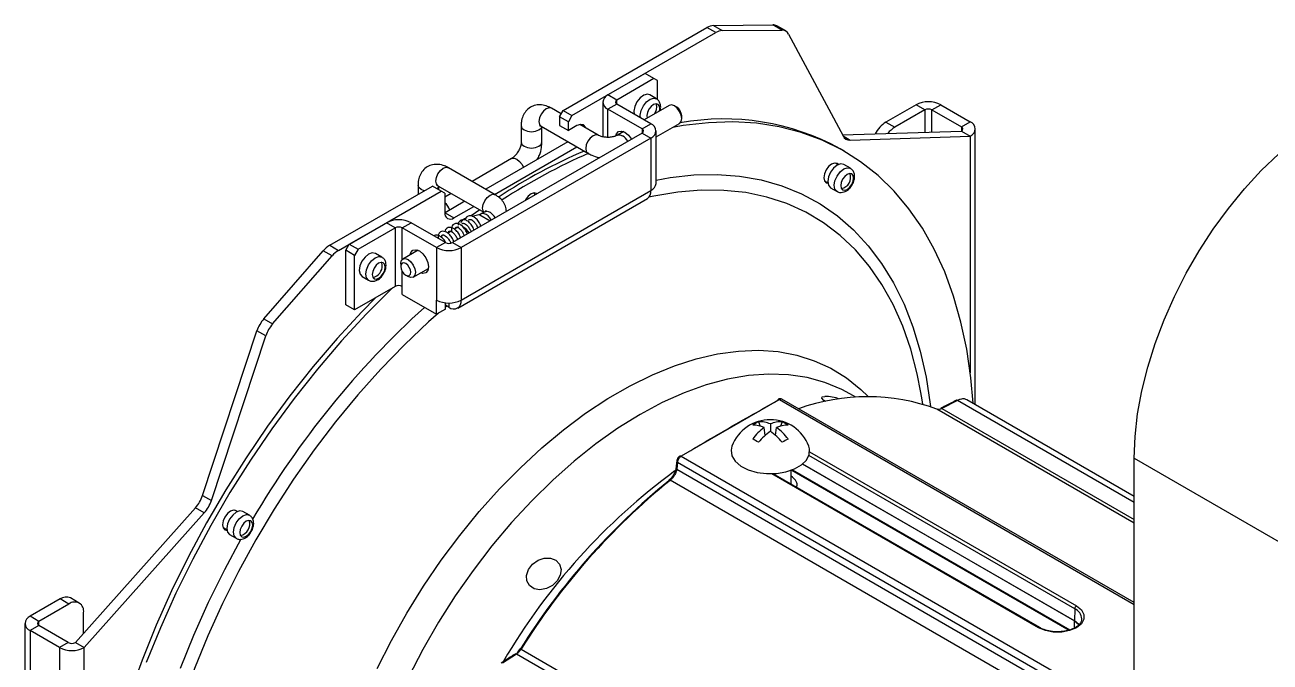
# Model space of a CAD drawing. Extents: x 16.7 to 113.1, y 4.5 to 84.5.
# Drawn here: x 72.41 to 79.89, y 14.61 to 18.44 of the extents above; entities that cross this region are included whole.
import ezdxf

# ---------------------------------------------------------------- set-up
doc = ezdxf.new("R2010")
doc.units = 0
doc.header["$MEASUREMENT"] = 0
doc.layers.add('OBJECT', color=7, linetype='CONTINUOUS')

msp = doc.modelspace()

# ---------------------------------------------------------------- linework, layer by layer
at = {"layer": 'OBJECT'}
for p, q in [((75.6423, 17.9234), (76.5056, 18.4218)), ((75.6952, 17.8928), (76.5586, 18.3912)), ((76.5586, 18.3912), (76.5056, 18.4218)), ((76.5446, 18.4338), (76.9014, 18.4374)), ((76.5446, 18.4338), (76.5975, 18.4032)), ((76.5975, 18.4032), (76.9544, 18.4068)), ((76.9544, 18.4068), (76.9014, 18.4374)), ((76.9779, 18.401), (76.925, 18.4315)), ((76.9954, 18.3824), (77.3222, 17.771)), ((76.1336, 18.1459), (75.9109, 18.0173)), ((76.1867, 18.1153), (75.9639, 17.9867)), ((76.1867, 18.1153), (76.1336, 18.1459)), ((76.2079, 18.103), (76.1867, 18.1153)), ((76.2079, 17.9894), (76.2079, 18.103)), ((75.9639, 17.9867), (75.9109, 18.0173)), ((76.2019, 17.9947), (76.163, 18.0172)), ((75.6308, 17.9036), (75.5722, 17.9375)), ((75.8801, 17.9744), (75.8801, 17.7661)), ((75.9639, 17.9622), (75.9109, 17.9316)), ((75.9639, 17.9622), (75.9639, 17.9867)), ((76.1693, 17.8436), (75.9639, 17.9622)), ((76.2783, 17.9546), (76.1277, 17.8676)), ((76.2022, 17.9594), (76.2002, 17.9636)), ((76.3237, 17.9433), (76.3096, 17.9515)), ((77.7601, 17.9578), (77.5797, 17.8537)), ((77.813, 17.9273), (77.7601, 17.9578)), ((77.8554, 17.9273), (77.9084, 17.9578)), ((77.9084, 17.9578), (78.0853, 17.8557)), ((75.6211, 17.8866), (75.6423, 17.9234)), ((75.674, 17.8561), (75.6211, 17.8866)), ((75.6211, 17.8866), (75.6211, 17.8344)), ((75.6423, 17.9234), (75.6952, 17.8928)), ((75.6952, 17.8928), (75.674, 17.8561)), ((76.1163, 17.813), (75.9109, 17.9316)), ((75.9109, 17.7629), (75.9109, 17.9316)), ((76.3538, 17.875), (76.3538, 17.8913)), ((77.813, 17.9273), (77.6327, 17.8232)), ((77.813, 17.9273), (77.813, 17.7935)), ((77.8554, 17.9273), (78.0323, 17.8252)), ((77.8554, 17.7949), (77.8554, 17.9273)), ((76.1163, 17.7885), (74.9779, 17.1313)), ((75.3901, 17.8323), (75.3901, 17.7343)), ((75.5097, 17.8292), (75.7908, 17.6669)), ((75.5151, 17.7343), (75.5151, 17.8261)), ((75.6211, 17.8344), (75.674, 17.8038)), ((75.674, 17.8038), (75.674, 17.8561)), ((75.7249, 17.8332), (75.674, 17.8038)), ((75.8533, 17.7752), (75.7414, 17.8398)), ((76.0055, 17.7971), (75.9676, 17.7752)), ((76.1163, 17.813), (76.1693, 17.8436)), ((76.1163, 17.813), (76.1163, 17.7885)), ((76.1163, 17.7885), (76.1693, 17.7579)), ((76.2001, 17.7651), (76.3408, 17.8463)), ((76.2001, 17.4864), (76.2001, 17.8008)), ((77.3187, 17.7774), (78.0323, 17.8007)), ((77.5797, 17.8537), (77.6327, 17.8232)), ((78.0323, 17.8252), (78.0853, 17.8557)), ((78.0323, 17.8252), (78.0323, 17.8007)), ((78.0323, 17.8007), (78.0853, 17.7701)), ((78.116, 16.1588), (78.116, 17.8129)), ((76.1693, 17.7579), (75.0309, 17.1007)), ((75.6712, 17.736), (75.1775, 17.4509)), ((76.1693, 17.7579), (76.1693, 17.4435)), ((77.3222, 17.771), (77.3644, 17.7466)), ((77.3644, 17.7466), (78.0853, 17.7701)), ((78.0853, 17.7701), (78.0853, 16.3491)), ((75.2305, 17.4204), (75.7242, 17.7054)), ((77.3296, 17.6792), (77.3041, 17.6939)), ((75.2346, 17.418), (74.9535, 17.5803)), ((75.3329, 17.6353), (75.0955, 17.4983)), ((77.2934, 17.5985), (77.2766, 17.6081)), ((77.366, 17.5768), (77.3271, 17.5992)), ((77.3476, 17.5803), (77.3659, 17.5768)), ((77.21, 17.5023), (77.2309, 17.4902)), ((74.2415, 17.1147), (74.8574, 17.4703)), ((74.2945, 17.0842), (74.9103, 17.4397)), ((74.7714, 17.4751), (74.7714, 17.4206)), ((74.9103, 17.4397), (74.8574, 17.4703)), ((74.891, 17.472), (75.1667, 17.3129)), ((74.8964, 17.4478), (74.8964, 17.4689)), ((74.9316, 17.4274), (74.9103, 17.4397)), ((74.9316, 17.4274), (74.9316, 17.3115)), ((74.9705, 17.4261), (74.9316, 17.4036)), ((75.0309, 16.7863), (76.1693, 17.4435)), ((75.4677, 17.4295), (75.4711, 17.416)), ((76.1693, 17.4435), (76.1693, 17.4435)), ((77.2471, 17.4606), (77.286, 17.4382)), ((75.0525, 17.3788), (74.9337, 17.3102)), ((74.9867, 17.2797), (75.1055, 17.3482)), ((75.0092, 16.7382), (76.1476, 17.3955)), ((74.9337, 17.3102), (74.9316, 17.309)), ((74.9337, 17.3102), (74.9867, 17.2797)), ((75.0279, 17.2523), (75.0384, 17.2642)), ((75.1417, 17.3273), (75.0906, 17.2908)), ((75.097, 17.2889), (75.1365, 17.3004)), ((75.1365, 17.3004), (75.1426, 17.2969)), ((75.1426, 17.2969), (75.2037, 17.2616)), ((75.1721, 17.316), (75.1491, 17.3027)), ((75.1721, 17.316), (75.1728, 17.3164)), ((74.3588, 17.1213), (74.5815, 17.2499)), ((74.4118, 17.0907), (74.6346, 17.2193)), ((74.6346, 17.2193), (74.5815, 17.2499)), ((74.6346, 17.2193), (74.6346, 16.8682)), ((74.677, 17.2193), (74.73, 17.2499)), ((74.8824, 17.1007), (74.677, 17.2193)), ((74.677, 17.0296), (74.677, 17.2193)), ((74.9354, 17.1313), (74.73, 17.2499)), ((74.9685, 17.1984), (74.9501, 17.1878)), ((74.9712, 17.2013), (74.9648, 17.1963)), ((75.0147, 17.2251), (74.99, 17.2108)), ((75.0065, 17.2204), (75.0021, 17.2229)), ((75.0021, 17.2179), (75.0021, 17.2229)), ((74.2415, 17.1147), (74.2945, 17.0842)), ((74.3376, 17.0846), (74.3588, 17.1213)), ((74.3588, 17.1213), (74.4118, 17.0907)), ((74.9354, 17.1313), (74.8824, 17.1007)), ((74.9137, 17.1668), (74.9093, 17.1643)), ((74.9779, 17.1313), (75.0309, 17.1007)), ((73.8457, 16.6734), (74.2026, 17.0818)), ((73.8987, 16.6428), (74.2555, 17.0512)), ((74.2555, 17.0512), (74.2026, 17.0818)), ((74.3906, 17.0539), (74.3376, 17.0846)), ((74.3376, 16.7579), (74.3376, 17.0846)), ((74.4118, 17.0907), (74.3906, 17.0539)), ((74.3906, 16.7273), (74.3906, 17.0539)), ((74.5544, 17.0436), (74.5155, 17.0661)), ((74.7716, 17.0848), (74.6806, 17.0323)), ((74.8824, 17.1007), (74.8824, 16.7863)), ((75.0309, 17.1007), (75.0309, 16.7863)), ((74.6677, 17.0036), (74.6677, 16.9873)), ((74.7431, 16.924), (74.8341, 16.9765)), ((74.4355, 16.9275), (74.4744, 16.905)), ((74.677, 16.8682), (74.677, 16.9568)), ((74.6977, 16.9353), (74.7119, 16.9271)), ((74.6346, 16.8682), (74.3906, 16.7273)), ((74.677, 16.8192), (74.677, 16.8682)), ((74.677, 16.8192), (74.8824, 16.7006)), ((74.3906, 16.7273), (74.3376, 16.7579)), ((74.8824, 16.7006), (74.8824, 16.7863)), ((74.9354, 16.7312), (74.9354, 16.7698)), ((74.9567, 16.7434), (74.9354, 16.7557)), ((74.9446, 16.7504), (74.9354, 16.7427)), ((74.9567, 16.7686), (74.9567, 16.7434)), ((73.8457, 16.6734), (73.8987, 16.6428)), ((74.9354, 16.7312), (74.8824, 16.7006)), ((73.4779, 15.6129), (73.8047, 16.6016)), ((73.8577, 16.5711), (73.8047, 16.6016)), ((73.5309, 15.5823), (73.8577, 16.5711)), ((77.3986, 16.203), (77.3622, 16.224)), ((76.9403, 16.1894), (76.3501, 15.8487)), ((76.9403, 16.1894), (79.0698, 14.9601)), ((79.0698, 14.9702), (76.9551, 16.191)), ((78.0094, 16.1835), (77.9151, 16.1351)), ((79.0698, 15.5713), (78.0094, 16.1835)), ((79.0698, 15.6082), (78.0655, 16.188)), ((79.0698, 15.4478), (77.8853, 16.1316)), ((77.9151, 16.1351), (79.0698, 15.4685)), ((76.8142, 16.055), (76.825, 16.0295)), ((76.8541, 15.9736), (76.848, 16.0206)), ((76.8859, 16.0425), (76.8859, 15.9988)), ((76.9177, 15.9736), (76.9237, 16.0206)), ((76.9576, 16.055), (76.9467, 16.0295)), ((76.3501, 15.8487), (79.0698, 14.2787)), ((78.7123, 14.9329), (77.1174, 15.8536)), ((77.1217, 15.8752), (78.7229, 14.9509)), ((76.3196, 15.778), (76.3196, 15.7784)), ((76.3282, 15.8131), (76.324, 15.7711)), ((76.324, 15.7711), (79.0698, 14.186)), ((76.3282, 15.8131), (79.0698, 14.2303)), ((78.7107, 14.8602), (77.0793, 15.802)), ((77.0797, 15.8024), (78.7107, 14.8609)), ((79.0698, 15.8382), (79.9537, 15.3279)), ((79.0698, 10.9398), (79.0698, 15.8382)), ((79.0698, 14.0963), (76.2844, 15.7043)), ((78.4955, 14.8196), (76.8943, 15.744)), ((78.503, 14.8204), (76.9027, 15.7442)), ((77.0109, 15.6818), (77.0109, 15.7646)), ((77.0133, 15.7654), (78.6772, 14.8049)), ((77.0182, 15.7673), (78.6829, 14.8064)), ((73.4779, 15.6129), (73.5309, 15.5823)), ((72.7148, 14.731), (73.4357, 15.5397)), ((72.7678, 14.7004), (73.4886, 15.5092)), ((73.4886, 15.5092), (73.4357, 15.5397)), ((73.6869, 15.5165), (73.6728, 15.5247)), ((73.7595, 15.4948), (73.7207, 15.5173)), ((73.7411, 15.4984), (73.7594, 15.4949)), ((73.6011, 15.4217), (73.6244, 15.4083)), ((73.6054, 15.4192), (73.6023, 15.4188)), ((73.6407, 15.3787), (73.6795, 15.3562)), ((72.6229, 14.9922), (72.4426, 14.8881)), ((72.6759, 14.9617), (72.4956, 14.8576)), ((72.6759, 14.9617), (72.6229, 14.9922)), ((72.7384, 14.9678), (72.6854, 14.9984)), ((72.4956, 14.8576), (72.4426, 14.8881)), ((72.7643, 14.7864), (72.7643, 14.9106)), ((78.7123, 14.9329), (78.7107, 14.8609)), ((72.4119, 14.8453), (72.4119, 11.2525)), ((72.4956, 14.8331), (72.4426, 14.8025)), ((72.6195, 14.7004), (72.4426, 14.8025)), ((72.4426, 14.8025), (72.4426, 11.2097)), ((72.4956, 14.8331), (72.4956, 14.8576)), ((72.6724, 14.731), (72.4956, 14.8331)), ((78.7116, 14.8187), (78.7107, 14.8602)), ((72.6724, 14.731), (72.6195, 14.7004)), ((72.7148, 14.731), (72.7678, 14.7004)), ((72.6195, 14.7004), (72.6195, 11.1076)), ((72.7678, 13.0302), (72.7678, 14.7004)), ((75.3621, 14.6613), (75.2783, 14.6069)), ((78.132, 13.0623), (75.3621, 14.6613)), ((75.3895, 14.6908), (78.1606, 13.091))]:
    msp.add_line(p, q, dxfattribs=at)
at = {"layer": 'OBJECT', "flags": 128}
for points in [[(76.163, 18.0172), (76.1476, 18.0209), (76.1263, 18.015), (76.1044, 17.9988), (76.0854, 17.9749), (76.0721, 17.9469), (76.0666, 17.919), (76.0677, 17.9023)], [(75.5722, 17.9375), (75.5579, 17.9402), (75.541, 17.9344)], [(76.1066, 17.8798), (76.1054, 17.8966), (76.111, 17.9245), (76.1243, 17.9525), (76.1433, 17.9764), (76.1652, 17.9925), (76.1865, 17.9985), (76.2022, 17.9946)], [(76.2198, 17.9208), (76.2217, 17.9332), (76.2196, 17.9493), (76.2119, 17.96), (76.1998, 17.9636), (76.1851, 17.9595), (76.17, 17.9484), (76.157, 17.932), (76.1478, 17.9127), (76.144, 17.8935), (76.1459, 17.8781)], [(76.3096, 17.9515), (76.2927, 17.9574), (76.2783, 17.9546)], [(76.3408, 17.8463), (76.3408, 17.8463), (76.3504, 17.8574), (76.3538, 17.875), (76.3504, 17.8964), (76.3408, 17.9185), (76.3265, 17.9379), (76.3096, 17.9515)], [(75.541, 17.9344), (75.524, 17.9207), (75.5097, 17.9014), (75.5001, 17.8793), (75.4968, 17.8578), (75.5001, 17.8402), (75.5097, 17.8292), (75.5097, 17.8292)], [(79.0698, 15.8382), (79.0749, 15.9683), (79.0901, 16.1032), (79.1154, 16.2417), (79.1504, 16.3826), (79.1949, 16.5248), (79.2486, 16.667), (79.3109, 16.808), (79.3813, 16.9466), (79.4593, 17.0816), (79.5441, 17.2119), (79.635, 17.3364), (79.7314, 17.4539), (79.8322, 17.5636), (79.9367, 17.6644), (80.0441, 17.7555), (80.1533, 17.8361), (80.2634, 17.9055)], [(75.3901, 17.8323), (75.3948, 17.8185), (75.4084, 17.8068), (75.4287, 17.7989), (75.4526, 17.7962), (75.4765, 17.7989), (75.4968, 17.8068), (75.5103, 17.8185), (75.5143, 17.8266)], [(75.7776, 17.8189), (75.7759, 17.8233), (75.7639, 17.8371), (75.746, 17.8405), (75.7249, 17.8332)], [(75.9592, 17.7723), (75.9625, 17.7833), (75.9744, 17.7971), (75.9923, 17.8005), (76.0134, 17.7932), (76.0345, 17.7762), (76.0524, 17.752), (76.0526, 17.7517)], [(78.1021, 16.1668), (78.0887, 16.32), (78.0641, 16.4908), (78.0297, 16.654), (77.9857, 16.8089), (77.9324, 16.9549), (77.8697, 17.0914), (77.7981, 17.2181), (77.7177, 17.3343), (77.6289, 17.4397), (77.532, 17.5339), (77.4274, 17.6166), (77.3154, 17.6873), (77.1964, 17.7459), (77.0709, 17.7921), (76.9395, 17.8258), (76.8024, 17.8469), (76.6604, 17.8552), (76.5138, 17.8507), (76.3633, 17.8335), (76.2998, 17.8226)], [(75.3901, 17.7343), (75.3948, 17.7205), (75.4084, 17.7088), (75.4287, 17.701), (75.4526, 17.6982), (75.4765, 17.701), (75.4968, 17.7088), (75.5103, 17.7205), (75.5151, 17.7343)], [(75.822, 17.7721), (75.8051, 17.7584), (75.7908, 17.7391), (75.7812, 17.717), (75.7778, 17.6955), (75.7812, 17.678), (75.7908, 17.6669), (75.7908, 17.6669)], [(75.8533, 17.7752), (75.8389, 17.778), (75.822, 17.7721)], [(75.9681, 17.7755), (75.9819, 17.778), (75.9988, 17.7721)], [(75.3329, 17.6353), (75.3473, 17.6381), (75.3642, 17.6322), (75.3811, 17.6186), (75.3954, 17.5992), (75.4036, 17.5815)], [(74.891, 17.472), (74.891, 17.472), (74.8814, 17.483), (74.878, 17.5006), (74.8814, 17.5221), (74.891, 17.5442), (74.9053, 17.5635), (74.9222, 17.5772)], [(74.9222, 17.5772), (74.9392, 17.5831), (74.9535, 17.5803)], [(77.294, 17.5988), (77.287, 17.6051), (77.2717, 17.608), (77.2537, 17.6018), (77.2357, 17.5873), (77.2205, 17.5667), (77.2103, 17.5432), (77.2067, 17.5203), (77.2103, 17.5016), (77.2205, 17.4899), (77.2313, 17.4868)], [(77.3087, 17.6028), (77.287, 17.5952), (77.2654, 17.5777), (77.2471, 17.553), (77.2348, 17.5247), (77.2305, 17.4972), (77.2349, 17.4747), (77.2471, 17.4606)], [(77.286, 17.4382), (77.2737, 17.4523), (77.2694, 17.4748), (77.2737, 17.5022), (77.286, 17.5305), (77.3043, 17.5553), (77.3259, 17.5728), (77.3476, 17.5803)], [(77.3271, 17.5992), (77.3271, 17.5992), (77.3087, 17.6028)], [(76.2001, 17.5065), (76.2837, 17.5213), (76.4272, 17.537), (76.5667, 17.54), (76.7016, 17.5301), (76.8313, 17.5075), (76.9554, 17.4722), (77.0732, 17.4244), (77.1844, 17.3642), (77.2885, 17.292), (77.385, 17.2079), (77.4736, 17.1124), (77.5538, 17.0059), (77.6254, 16.8888), (77.6881, 16.7615), (77.7415, 16.6246), (77.7856, 16.4786), (77.82, 16.3243), (77.8447, 16.1621), (77.8465, 16.1467)], [(77.3321, 17.4453), (77.3469, 17.4505), (77.3618, 17.4625), (77.3744, 17.4796), (77.3829, 17.499), (77.3858, 17.5179), (77.3828, 17.5334), (77.3744, 17.543), (77.3618, 17.5455), (77.3469, 17.5403), (77.332, 17.5283), (77.3194, 17.5112), (77.311, 17.4918), (77.308, 17.4729), (77.311, 17.4574), (77.3194, 17.4478), (77.3321, 17.4453)], [(74.8086, 17.4421), (74.7897, 17.4496), (74.7761, 17.4613), (74.7714, 17.4751), (74.7714, 17.4751)], [(74.8956, 17.4694), (74.8916, 17.4613), (74.885, 17.4543)], [(75.1675, 17.3133), (75.1625, 17.3208), (75.1591, 17.3384), (75.1625, 17.3598), (75.1721, 17.3819), (75.1864, 17.4013), (75.2033, 17.4149)], [(75.2033, 17.4149), (75.2202, 17.4208), (75.2346, 17.418), (75.2346, 17.418)], [(75.4859, 17.4246), (75.483, 17.4265), (75.4677, 17.4295), (75.4497, 17.4233), (75.4317, 17.4087), (75.4165, 17.3882), (75.4136, 17.3828)], [(77.7899, 16.2319), (77.7677, 16.3432), (77.7287, 16.4908), (77.6802, 16.6297), (77.6224, 16.7592), (77.5557, 16.8789), (77.4802, 16.9882), (77.3963, 17.0867), (77.3043, 17.1739), (77.2047, 17.2496), (77.0978, 17.3134), (76.984, 17.3649), (76.864, 17.4041), (76.7381, 17.4307), (76.607, 17.4446), (76.4711, 17.4458), (76.331, 17.4342), (76.1873, 17.41), (76.1571, 17.4034)], [(75.2118, 17.2663), (75.211, 17.2676), (75.202, 17.2806), (75.1915, 17.2915), (75.1803, 17.2996), (75.1691, 17.3044), (75.1587, 17.3056), (75.1496, 17.303), (75.1426, 17.2969)], [(75.1728, 17.3164), (75.1864, 17.3187), (75.2033, 17.3129)], [(74.5155, 17.0661), (74.515, 17.0663), (74.4965, 17.0696), (74.4748, 17.0617), (74.4532, 17.0439), (74.435, 17.019), (74.4229, 16.9907), (74.4189, 16.9633), (74.4235, 16.941), (74.4355, 16.9275)], [(74.4744, 16.905), (74.4624, 16.9186), (74.4578, 16.9409), (74.4618, 16.9683), (74.4739, 16.9966), (74.4921, 17.0215), (74.5137, 17.0392), (74.5354, 17.0471), (74.5539, 17.0439), (74.5548, 17.0433)], [(74.7249, 17.0578), (74.7286, 17.071), (74.7405, 17.0847), (74.7584, 17.0882), (74.7795, 17.0809), (74.8006, 17.0638), (74.8185, 17.0397), (74.8305, 17.0121), (74.8347, 16.9853)], [(74.4964, 16.9392), (74.4995, 16.9239), (74.5081, 16.9144), (74.5208, 16.9122), (74.5358, 16.9176), (74.5506, 16.9298), (74.5631, 16.947), (74.5714, 16.9664), (74.5742, 16.9853), (74.571, 17.0006), (74.5624, 17.0101), (74.5497, 17.0123), (74.5348, 17.0069), (74.52, 16.9947), (74.5074, 16.9775), (74.4992, 16.9581), (74.4964, 16.9392)], [(74.5568, 16.9953), (74.5536, 17.0106), (74.5527, 17.0125)], [(74.6677, 17.0036), (74.671, 17.0212), (74.6806, 17.0323), (74.695, 17.035), (74.7119, 17.0292)], [(74.6977, 17.0047), (74.6862, 17.0087), (74.6765, 17.0068), (74.67, 16.9993), (74.6677, 16.9873), (74.67, 16.9727), (74.6765, 16.9577), (74.6862, 16.9445), (74.6977, 16.9353), (74.7092, 16.9313), (74.719, 16.9332), (74.7255, 16.9407), (74.7278, 16.9526), (74.7255, 16.9672), (74.719, 16.9822), (74.7092, 16.9954), (74.6977, 17.0047)], [(74.7119, 17.0292), (74.7288, 17.0155), (74.7431, 16.9962), (74.7527, 16.9741), (74.7561, 16.9526), (74.7527, 16.935), (74.7431, 16.924), (74.7288, 16.9212), (74.7119, 16.9271), (74.7119, 16.9271)], [(74.8347, 16.9853), (74.8305, 16.9634), (74.8185, 16.9496), (74.8006, 16.9462), (74.7874, 16.9496)], [(74.6174, 16.8583), (74.6127, 16.8538), (74.4605, 16.7015), (74.3118, 16.5408), (74.1675, 16.3722), (74.0279, 16.1963), (73.8936, 16.0138), (73.765, 15.8255), (73.6428, 15.6319), (73.5272, 15.4338), (73.4188, 15.2319), (73.318, 15.027), (73.2251, 14.8199), (73.1405, 14.6113)], [(74.5184, 16.8011), (74.435, 16.7162), (74.2864, 16.5555), (74.142, 16.3869), (74.0024, 16.211), (73.8681, 16.0285), (73.7396, 15.8401), (73.6173, 15.6466), (73.5018, 15.4485), (73.3934, 15.2466), (73.2926, 15.0417), (73.1997, 14.8346), (73.115, 14.626), (73.039, 14.4167)], [(74.8948, 16.7077), (74.8348, 16.6545), (74.6896, 16.5174), (74.5476, 16.3714), (74.4095, 16.2171), (74.2759, 16.0553), (74.1473, 15.8866), (74.0243, 15.7117), (73.9074, 15.5313), (73.797, 15.3462), (73.6937, 15.1571), (73.5979, 14.9649), (73.5099, 14.7704), (73.4301, 14.5744), (73.359, 14.3777), (73.2967, 14.1811), (73.2435, 13.9855), (73.1997, 13.7916), (73.1654, 13.6003), (73.1409, 13.4124), (73.1261, 13.2287), (73.1212, 13.05)], [(74.5264, 14.5745), (74.612, 14.7428), (74.7049, 14.9078), (74.8047, 15.0685), (74.9106, 15.2242), (75.0223, 15.3739), (75.1391, 15.517), (75.2603, 15.6526), (75.3853, 15.7801), (75.5136, 15.8986), (75.6443, 16.0077), (75.7767, 16.1067), (75.9103, 16.195), (76.0441, 16.2723), (76.1777, 16.3381), (76.3101, 16.3921), (76.4408, 16.4339), (76.5691, 16.4634), (76.6941, 16.4804), (76.8153, 16.4847), (76.9321, 16.4765), (77.0438, 16.4556), (77.1497, 16.4223), (77.2495, 16.3767), (77.3424, 16.319), (77.428, 16.2496), (77.472, 16.2064)], [(77.3622, 16.224), (77.3144, 16.2495), (77.2136, 16.2915), (77.1065, 16.321), (76.9939, 16.3377), (76.8763, 16.3416), (76.7543, 16.3326), (76.6287, 16.3108), (76.5002, 16.2764), (76.3695, 16.2295), (76.2373, 16.1704), (76.1043, 16.0994), (75.9714, 16.0169), (75.8392, 15.9234), (75.7085, 15.8193), (75.58, 15.7054), (75.4544, 15.5822), (75.3324, 15.4503), (75.2148, 15.3106), (75.1022, 15.1639), (74.9951, 15.0108), (74.8943, 14.8524), (74.8002, 14.6895), (74.7134, 14.5229)], [(77.801, 16.162), (77.7972, 16.1875), (77.7899, 16.2319)], [(76.9403, 16.1894), (76.9383, 16.1903), (76.9365, 16.1908), (76.9347, 16.1908), (76.9332, 16.1904), (76.9329, 16.1902), (76.9319, 16.1895), (76.9309, 16.1881), (76.9302, 16.1864), (76.9298, 16.1844)], [(77.217, 16.1768), (77.2067, 16.1843), (77.1952, 16.1974), (77.1976, 16.2057), (77.2129, 16.2082)], [(76.6554, 15.9094), (76.65, 15.8844), (76.6556, 15.8504), (76.6756, 15.8183), (76.7088, 15.79), (76.7532, 15.7674), (76.8059, 15.7519), (76.8637, 15.7445), (76.9228, 15.7456), (76.9796, 15.7551), (77.0305, 15.7725), (77.0724, 15.7966), (77.1025, 15.826), (77.119, 15.8588), (77.1208, 15.8929), (77.1164, 15.9094)], [(76.3238, 15.8204), (76.3209, 15.791), (76.3196, 15.7784)], [(73.6842, 15.5181), (73.679, 15.5222), (73.6637, 15.5252), (73.6457, 15.5189), (73.6277, 15.5044), (73.6125, 15.4838), (73.6023, 15.4603), (73.5987, 15.4375), (73.6023, 15.4188), (73.6125, 15.407), (73.625, 15.4039)], [(73.7023, 15.5208), (73.6806, 15.5133), (73.659, 15.4958), (73.6406, 15.471), (73.6284, 15.4427), (73.6241, 15.4153), (73.6284, 15.3928), (73.6407, 15.3787)], [(73.6795, 15.3563), (73.6673, 15.3703), (73.663, 15.3928), (73.6673, 15.4203), (73.6795, 15.4486), (73.6978, 15.4733), (73.7195, 15.4908), (73.7411, 15.4984)], [(73.7207, 15.5173), (73.7206, 15.5173), (73.7023, 15.5208)], [(73.7256, 15.3634), (73.7405, 15.3686), (73.7554, 15.3806), (73.768, 15.3976), (73.7764, 15.417), (73.7794, 15.4359), (73.7764, 15.4514), (73.7679, 15.4611), (73.7553, 15.4635), (73.7404, 15.4583), (73.7255, 15.4463), (73.7129, 15.4293), (73.7045, 15.4098), (73.7016, 15.391), (73.7045, 15.3755), (73.713, 15.3658), (73.7256, 15.3634)], [(73.3457, 14.5766), (73.4259, 14.7758), (73.5145, 14.9735), (73.611, 15.169), (73.7102, 15.3527)], [(75.6066, 15.101), (75.5775, 15.0728), (75.5415, 15.0542), (75.5033, 15.0476), (75.4682, 15.0539), (75.4408, 15.0723), (75.4249, 15.1003), (75.4227, 15.1341), (75.4343, 15.1692), (75.4584, 15.2007), (75.4915, 15.2245), (75.5293, 15.2373), (75.5666, 15.2375), (75.5983, 15.2249), (75.6203, 15.2013), (75.6296, 15.1698), (75.6248, 15.1348), (75.6066, 15.101)], [(78.7229, 14.9509), (78.7525, 14.9274), (78.768, 14.8998), (78.768, 14.8707), (78.7525, 14.8431), (78.7229, 14.8196), (78.6822, 14.8026), (78.6344, 14.7936), (78.5841, 14.7936), (78.5362, 14.8026), (78.4955, 14.8196)], [(78.7107, 14.8609), (78.7371, 14.8399), (78.7388, 14.8379)], [(78.7383, 14.8379), (78.7371, 14.8393), (78.7107, 14.8602)], [(75.3895, 14.6908), (75.3877, 14.6918), (75.3861, 14.6926), (75.3849, 14.6932), (75.3841, 14.6935), (75.3838, 14.6936), (75.3838, 14.6933), (75.3843, 14.6928), (75.3852, 14.6921)]]:
    msp.add_lwpolyline(points, dxfattribs=at)
at = {"layer": 'OBJECT'}
for centre, radius, start, end in [((76.5483, 18.3528), 0.0811, 92.60711, 121.73241), ((76.6012, 18.3222), 0.0811, 92.60711, 121.73241), ((76.9026, 18.3918), 0.0456, 60.61106, 91.44758), ((76.9557, 18.3625), 0.0443, 26.68007, 91.73609), ((75.9272, 17.9744), 0.0458, 110.78348, 249.21635), ((75.9686, 17.9744), 0.0131, 110.78459, 249.21541), ((76.132, 17.9449), 0.0717, 325.29598, 11.61846), ((76.2885, 17.8883), 0.0653, 2.6051, 57.3949), ((77.8342, 17.8147), 0.1612, 62.60969, 117.3905), ((76.6068, 16.4275), 1.4457, 61.16015, 100.44263), ((77.8342, 17.8863), 0.0461, 62.60886, 117.39179), ((76.1117, 17.8008), 0.0131, 290.7817, 69.21842), ((76.1531, 17.8008), 0.0458, 290.78349, 69.21692), ((77.6775, 17.6984), 0.1835, 122.16669, 152.25552), ((77.7173, 17.6834), 0.1633, 121.18336, 140.97517), ((78.0276, 17.8129), 0.0131, 290.7848, 69.2152), ((78.069, 17.8129), 0.0458, 290.78352, 69.21648), ((75.9481, 17.6928), 0.0942, 29.28558, 57.41704), ((77.3619, 17.791), 0.0445, 206.73759, 273.25191), ((77.0924, 14.6105), 3.3434, 113.34174, 123.27154), ((77.1186, 14.5937), 3.3456, 113.28663, 123.39699), ((77.2987, 17.5232), 0.0693, 281.16335, 18.84204), ((76.1189, 17.4374), 0.0508, 304.39487, 6.91742), ((76.1476, 17.4916), 0.0528, 294.37496, 354.30507), ((74.8655, 17.2932), 0.1017, 18.99787, 49.50072), ((74.6558, 17.1066), 0.1614, 62.60977, 117.3903), ((74.9652, 17.306), 0.0341, 170.78607, 309.20318), ((75.0785, 17.2253), 0.0559, 104.14693, 135.8477), ((75.1526, 17.2335), 0.0942, 29.28558, 57.41704), ((74.6558, 17.1783), 0.0461, 62.61025, 117.38975), ((75.0016, 17.1484), 0.0858, 28.04341, 61.58558), ((74.3224, 16.9796), 0.1575, 120.89121, 139.54465), ((74.9567, 17.1722), 0.0461, 242.60875, 297.39125), ((74.3753, 16.9491), 0.1575, 120.89121, 139.54465), ((74.9567, 17.244), 0.1614, 242.60957, 297.39031), ((74.4865, 16.9911), 0.0704, 281.45683, 3.43829), ((74.6558, 16.8272), 0.0461, 62.61025, 117.38975), ((78.453, 12.733), 5.4173, 132.2594, 149.64023), ((74.9567, 16.9296), 0.1614, 242.60957, 297.39031), ((74.9856, 16.779), 0.0459, 230.79648, 9.21392), ((74.0056, 16.5345), 0.2118, 139.01627, 161.50818), ((74.0585, 16.5039), 0.2118, 139.01627, 161.50818), ((77.4671, 14.9948), 1.2113, 69.80117, 109.9152), ((77.2074, 15.9283), 0.28, 70.38166, 88.87037), ((78.0051, 16.1785), 0.00655, 48.92733, 112.54198), ((76.8859, 15.8216), 0.2466, 20.83602, 159.16398), ((77.9107, 16.1297), 0.00698, 51.05985, 110.21804), ((76.8787, 15.9034), 0.1648, 113.07544, 126.91919), ((76.786, 15.8968), 0.1385, 63.41285, 92.58961), ((77.033, 15.7676), 0.3134, 126.16305, 143.88415), ((76.8275, 15.9195), 0.1361, 64.60601, 95.62286), ((77.103, 15.6919), 0.3759, 125.28492, 140.21394), ((76.9443, 15.9195), 0.1361, 84.37735, 115.39392), ((76.6687, 15.6919), 0.3759, 39.78604, 54.71526), ((76.9857, 15.8968), 0.1385, 87.41034, 116.58705), ((76.7388, 15.7676), 0.3134, 36.11547, 53.83717), ((76.893, 15.9034), 0.1648, 53.08035, 66.92503), ((76.1556, 14.8315), 1.2829, 59.11566, 60.88972), ((77.6179, 14.8284), 1.2864, 119.11272, 120.88191), ((76.3458, 15.8428), 0.0074, 53.86704, 116.61063), ((76.3278, 15.7784), 0.00818, 182.40197, 242.13039), ((76.3318, 15.8202), 0.00799, 177.48731, 242.62027), ((78.5592, 12.7011), 3.7957, 126.29003, 149.65508), ((78.8671, 12.515), 4.1064, 129.12913, 147.98321), ((78.889, 12.5026), 4.1273, 129.12912, 147.98322), ((76.2803, 15.7016), 0.00478, 127.19801, 193.64023), ((76.28, 15.699), 0.0069, 50.26618, 112.2556), ((73.2773, 15.68), 0.2116, 318.48457, 341.51535), ((73.3302, 15.6494), 0.2116, 318.48457, 341.51535), ((73.6923, 15.4413), 0.0693, 281.16366, 18.84173), ((72.6595, 14.9411), 0.0629, 65.69282, 125.61783), ((72.7104, 14.9194), 0.0546, 350.78598, 129.2035), ((78.7354, 14.9314), 0.0231, 122.67424, 176.45978), ((72.4589, 14.8453), 0.0458, 110.78308, 249.21637), ((78.6847, 14.868), 0.0705, 3.54562, 66.90508), ((72.5002, 14.8453), 0.0131, 110.78027, 249.21779), ((78.4999, 14.8139), 0.0072, 63.6684, 127.19404), ((78.7248, 14.8606), 0.0141, 178.69957, 181.30043), ((72.6936, 14.7719), 0.0461, 242.61039, 297.38961), ((72.6936, 14.8436), 0.1612, 242.60972, 297.39028), ((75.3577, 14.6547), 0.0079, 56.50013, 118.67057)]:
    msp.add_arc(centre, radius, start, end, dxfattribs=at)
for points, knots in [([(75.5722, 17.9375), (75.5646, 17.9414), (75.5455, 17.9514), (75.5134, 17.959), (75.4775, 17.9573), (75.4443, 17.9442), (75.4174, 17.9209), (75.3993, 17.8902), (75.3911, 17.86), (75.3904, 17.84), (75.3901, 17.8323)], [0, 0, 0, 0, 0.0958264, 0.2399205, 0.3746782, 0.5062168, 0.6446116, 0.7773635, 0.9136277, 1, 1, 1, 1]), ([(76.2235, 17.9684), (76.2208, 17.9743), (76.2161, 17.9849), (76.2064, 17.9911), (76.2021, 17.9939)], [0, 0, 0, 0, 0.557532, 1, 1, 1, 1]), ([(76.2232, 17.9228), (76.2242, 17.9253), (76.2284, 17.9368), (76.228, 17.9528), (76.2246, 17.9647), (76.2235, 17.9684)], [0, 0, 0, 0, 0.162929, 0.741482, 1, 1, 1, 1]), ([(75.5017, 17.8329), (75.5015, 17.8329), (75.5002, 17.8328), (75.5042, 17.8322), (75.5085, 17.8299), (75.5097, 17.8292)], [0, 0, 0, 0, 0.152163, 0.759683, 1, 1, 1, 1]), ([(75.3901, 17.7343), (75.39, 17.7314), (75.3897, 17.7241), (75.3859, 17.7072), (75.3773, 17.6858), (75.3639, 17.6639), (75.3487, 17.6467), (75.3381, 17.6384), (75.3337, 17.6358), (75.3329, 17.6353)], [0, 0, 0, 0, 0.10312, 0.260965, 0.434649, 0.620161, 0.807641, 0.964039, 1, 1, 1, 1]), ([(75.4871, 17.6297), (75.4915, 17.6381), (75.5034, 17.6611), (75.513, 17.6972), (75.5144, 17.7232), (75.5151, 17.7343)], [0, 0, 0, 0, 0.249942, 0.682215, 1, 1, 1, 1]), ([(75.9676, 17.7752), (75.965, 17.7738), (75.9585, 17.7704), (75.9421, 17.7652), (75.9191, 17.762), (75.8935, 17.7626), (75.871, 17.7672), (75.8585, 17.7723), (75.8541, 17.7747), (75.8533, 17.7752)], [0, 0, 0, 0, 0.1031195, 0.2609526, 0.4346307, 0.6201405, 0.8076282, 0.9640259, 1, 1, 1, 1]), ([(75.7908, 17.6669), (75.7983, 17.6631), (75.8189, 17.6525), (75.8436, 17.6438), (75.861, 17.6421), (75.8625, 17.642)], [0, 0, 0, 0, 0.34479, 0.943473, 1, 1, 1, 1]), ([(74.9535, 17.5803), (74.9459, 17.5842), (74.9268, 17.5942), (74.8947, 17.6018), (74.8588, 17.6001), (74.8255, 17.5871), (74.7986, 17.5638), (74.7806, 17.533), (74.7724, 17.5028), (74.7717, 17.4829), (74.7714, 17.4751)], [0, 0, 0, 0, 0.0958264, 0.2399205, 0.3746782, 0.5062168, 0.6446116, 0.7773635, 0.9136277, 1, 1, 1, 1]), ([(77.2863, 17.439), (77.2879, 17.4378), (77.2947, 17.4327), (77.3103, 17.4309), (77.33, 17.4343), (77.3503, 17.4454), (77.3699, 17.465), (77.3853, 17.492), (77.3926, 17.5207), (77.3905, 17.5459), (77.3811, 17.5657), (77.3706, 17.5732), (77.3657, 17.5766)], [0, 0, 0, 0, 0.028496, 0.120031, 0.21, 0.313757, 0.437044, 0.566401, 0.698184, 0.81811, 0.916625, 1, 1, 1, 1]), ([(74.883, 17.4757), (74.8828, 17.4757), (74.8815, 17.4756), (74.8855, 17.4751), (74.8898, 17.4727), (74.891, 17.472)], [0, 0, 0, 0, 0.152163, 0.759683, 1, 1, 1, 1]), ([(75.3017, 17.3182), (75.3004, 17.329), (75.2977, 17.3512), (75.2799, 17.381), (75.2581, 17.4032), (75.2411, 17.4139), (75.2346, 17.418)], [0, 0, 0, 0, 0.258067, 0.535174, 0.819611, 1, 1, 1, 1]), ([(75.1079, 17.2064), (75.1059, 17.2115), (75.1004, 17.2262), (75.0853, 17.2466), (75.0655, 17.2634), (75.0471, 17.2701), (75.0302, 17.2679), (75.018, 17.2573), (75.0125, 17.2466), (75.0129, 17.2377), (75.0131, 17.2353)], [0, 0, 0, 0, 0.089087, 0.251991, 0.420692, 0.58137, 0.70524, 0.816416, 0.950974, 1, 1, 1, 1]), ([(75.1488, 17.2299), (75.1454, 17.2375), (75.138, 17.254), (75.1211, 17.2749), (75.1023, 17.2884), (75.0881, 17.2925), (75.0763, 17.2921), (75.0651, 17.2877), (75.0565, 17.2781), (75.0545, 17.2688), (75.0538, 17.2659)], [0, 0, 0, 0, 0.138984, 0.30696, 0.48001, 0.618, 0.677272, 0.779456, 0.932, 1, 1, 1, 1]), ([(75.0765, 17.2656), (75.0767, 17.2662), (75.0781, 17.2701), (75.0803, 17.2703), (75.0883, 17.2701), (75.1, 17.2635), (75.1126, 17.251), (75.1236, 17.2349), (75.1278, 17.223), (75.1293, 17.2187)], [0, 0, 0, 0, 0.0342897, 0.2433289, 0.4023285, 0.5431369, 0.7124154, 0.8964323, 1, 1, 1, 1]), ([(75.1793, 17.321), (75.1794, 17.3212), (75.1799, 17.3224), (75.1775, 17.3192), (75.1733, 17.3167), (75.1721, 17.316)], [0, 0, 0, 0, 0.151652, 0.759198, 1, 1, 1, 1]), ([(74.9867, 17.1364), (74.9853, 17.1405), (74.9805, 17.1539), (74.9671, 17.1728), (74.9506, 17.1887), (74.9344, 17.1975), (74.9198, 17.2001), (74.9064, 17.196), (74.8961, 17.1864), (74.8907, 17.1732), (74.8912, 17.1617), (74.8915, 17.1567)], [0, 0, 0, 0, 0.065837, 0.216423, 0.356979, 0.465168, 0.592854, 0.681944, 0.772901, 0.902079, 1, 1, 1, 1]), ([(75.0274, 17.1599), (75.0243, 17.1671), (75.0172, 17.1835), (75.0014, 17.2031), (74.984, 17.2167), (74.9694, 17.2222), (74.957, 17.2225), (74.9469, 17.2192), (74.9395, 17.2126), (74.9346, 17.2052), (74.9336, 17.1995), (74.9331, 17.1966)], [0, 0, 0, 0, 0.135008, 0.304605, 0.453905, 0.596511, 0.680152, 0.771416, 0.856155, 0.927643, 1, 1, 1, 1]), ([(74.9537, 17.1844), (74.9536, 17.1873), (74.9535, 17.1949), (74.9572, 17.199), (74.9592, 17.2004), (74.9662, 17.2003), (74.9779, 17.1944), (74.9916, 17.1809), (75.0026, 17.1644), (75.0067, 17.1529), (75.0081, 17.1488)], [0, 0, 0, 0, 0.086768, 0.228751, 0.354739, 0.465444, 0.606964, 0.764699, 0.91596, 1, 1, 1, 1]), ([(75.0677, 17.1832), (75.0671, 17.1853), (75.0635, 17.1967), (75.0513, 17.215), (75.0337, 17.234), (75.0148, 17.2447), (74.9993, 17.2467), (74.9875, 17.2423), (74.9791, 17.2356), (74.9728, 17.2234), (74.9702, 17.2099), (74.9727, 17.1998), (74.9733, 17.1975)], [0, 0, 0, 0, 0.032616, 0.17691, 0.319531, 0.456591, 0.592827, 0.658168, 0.717518, 0.824779, 0.959908, 1, 1, 1, 1]), ([(74.9939, 17.2078), (74.9938, 17.2089), (74.9932, 17.2149), (74.9964, 17.2213), (74.9984, 17.2232), (75.0042, 17.2241), (75.0151, 17.2198), (75.0282, 17.2087), (75.0409, 17.1917), (75.0464, 17.1782), (75.0488, 17.1722)], [0, 0, 0, 0, 0.029824, 0.165067, 0.323054, 0.447643, 0.568303, 0.721102, 0.877065, 1, 1, 1, 1]), ([(75.0364, 17.2424), (75.0369, 17.2434), (75.0386, 17.2473), (75.041, 17.2474), (75.051, 17.2455), (75.0636, 17.2372), (75.0767, 17.2215), (75.0863, 17.2059), (75.0887, 17.1968), (75.0891, 17.1955)], [0, 0, 0, 0, 0.074735, 0.287443, 0.429717, 0.586929, 0.779716, 0.967817, 1, 1, 1, 1]), ([(74.9363, 17.1333), (74.9349, 17.136), (74.9286, 17.1479), (74.9141, 17.1624), (74.8964, 17.1735), (74.8822, 17.1762), (74.8718, 17.1751), (74.8677, 17.1721), (74.8664, 17.1712)], [0, 0, 0, 0, 0.083313, 0.361736, 0.598461, 0.802998, 0.938782, 1, 1, 1, 1]), ([(74.9137, 17.1668), (74.914, 17.1692), (74.9149, 17.1746), (74.9175, 17.1759), (74.9201, 17.1774), (74.9287, 17.1761), (74.9418, 17.1678), (74.955, 17.1519), (74.964, 17.1379), (74.9664, 17.1299), (74.9667, 17.1291)], [0, 0, 0, 0, 0.096406, 0.221696, 0.337098, 0.477882, 0.649251, 0.819883, 0.982406, 1, 1, 1, 1]), ([(74.5797, 16.9956), (74.5792, 17.0013), (74.5782, 17.0142), (74.5702, 17.0316), (74.5597, 17.0394), (74.555, 17.0429)], [0, 0, 0, 0, 0.3061756, 0.6839758, 1, 1, 1, 1]), ([(74.4747, 16.9055), (74.48, 16.903), (74.491, 16.8976), (74.5104, 16.899), (74.5304, 16.9067), (74.5506, 16.9229), (74.5681, 16.9472), (74.5783, 16.9731), (74.5793, 16.9891), (74.5797, 16.9956)], [0, 0, 0, 0, 0.113043, 0.234646, 0.366759, 0.52566, 0.701678, 0.879473, 1, 1, 1, 1]), ([(76.3964, 15.8772), (76.4124, 15.8866), (76.5403, 15.962), (76.7178, 16.0646), (76.881, 16.1568), (76.9298, 16.1844)], [0, 0, 0, 0, 0.090851, 0.72793, 1, 1, 1, 1]), ([(76.9549, 16.1907), (76.9534, 16.1916), (76.9498, 16.1937), (76.9431, 16.1938), (76.9372, 16.1927), (76.9341, 16.1906), (76.933, 16.19)], [0, 0, 0, 0, 0.222627, 0.526681, 0.835403, 1, 1, 1, 1]), ([(76.9549, 16.1907), (76.9537, 16.1914), (76.9508, 16.1929), (76.9454, 16.192), (76.9416, 16.1901), (76.9403, 16.1894)], [0, 0, 0, 0, 0.322771, 0.751763, 1, 1, 1, 1]), ([(78.0026, 16.1846), (77.9805, 16.1733), (77.949, 16.1573), (77.9177, 16.141), (77.9083, 16.1362)], [0, 0, 0, 0, 0.7000041, 1, 1, 1, 1]), ([(78.0649, 16.1869), (78.0604, 16.1893), (78.0497, 16.1951), (78.0295, 16.1925), (78.0149, 16.186), (78.0094, 16.1835)], [0, 0, 0, 0, 0.308736, 0.736533, 1, 1, 1, 1]), ([(77.9151, 16.1351), (77.9098, 16.133), (77.8986, 16.1284), (77.8899, 16.1305), (77.8853, 16.1316)], [0, 0, 0, 0, 0.473398, 1, 1, 1, 1]), ([(76.3426, 15.849), (76.3412, 15.8483), (76.3368, 15.8459), (76.3308, 15.8388), (76.3254, 15.8296), (76.3246, 15.8232), (76.3243, 15.8204)], [0, 0, 0, 0, 0.138381, 0.439574, 0.753493, 1, 1, 1, 1]), ([(76.3501, 15.8487), (76.3477, 15.8471), (76.343, 15.8438), (76.3365, 15.836), (76.3315, 15.8271), (76.3288, 15.8191), (76.3283, 15.8147), (76.3282, 15.8131)], [0, 0, 0, 0, 0.218059, 0.436117, 0.654231, 0.872516, 1, 1, 1, 1]), ([(76.3191, 15.778), (76.3189, 15.7752), (76.3183, 15.7672), (76.3119, 15.7497), (76.3003, 15.7295), (76.2875, 15.7136), (76.2796, 15.7077), (76.277, 15.7058)], [0, 0, 0, 0, 0.126762, 0.367097, 0.619906, 0.877147, 1, 1, 1, 1]), ([(76.324, 15.7711), (76.3228, 15.7654), (76.3205, 15.7539), (76.3113, 15.7351), (76.299, 15.7174), (76.2893, 15.7087), (76.2844, 15.7043)], [0, 0, 0, 0, 0.249667, 0.499371, 0.748128, 1, 1, 1, 1]), ([(77.0426, 15.6635), (77.0439, 15.6674), (77.0488, 15.681), (77.0393, 15.7047), (77.0202, 15.7212), (77.0109, 15.7292)], [0, 0, 0, 0, 0.170251, 0.597177, 1, 1, 1, 1]), ([(73.6799, 15.357), (73.6815, 15.3558), (73.6883, 15.3507), (73.7038, 15.349), (73.7235, 15.3523), (73.7439, 15.3635), (73.7634, 15.383), (73.7789, 15.41), (73.7861, 15.4388), (73.784, 15.4639), (73.7747, 15.4838), (73.7641, 15.4912), (73.7592, 15.4946)], [0, 0, 0, 0, 0.028496, 0.120032, 0.21, 0.313757, 0.437045, 0.566401, 0.698184, 0.81811, 0.916625, 1, 1, 1, 1]), ([(78.7539, 14.8723), (78.7537, 14.8674), (78.7534, 14.8565), (78.7406, 14.8381), (78.7166, 14.8194), (78.6824, 14.8049), (78.6425, 14.7958), (78.6142, 14.7956), (78.6001, 14.7954)], [0, 0, 0, 0, 0.131191, 0.298408, 0.477141, 0.652151, 0.827102, 1, 1, 1, 1]), ([(78.6001, 14.7954), (78.5999, 14.7954), (78.5855, 14.7947), (78.5572, 14.7998), (78.5246, 14.809), (78.5087, 14.8174), (78.503, 14.8204)], [0, 0, 0, 0, 0.006214, 0.395136, 0.782363, 1, 1, 1, 1]), ([(75.3539, 14.6617), (75.3343, 14.649), (75.3063, 14.6308), (75.2786, 14.6126), (75.2702, 14.6072)], [0, 0, 0, 0, 0.700006, 1, 1, 1, 1]), ([(75.3588, 14.6623), (75.3619, 14.6647), (75.3715, 14.6721), (75.3797, 14.684), (75.3852, 14.6921)], [0, 0, 0, 0, 0.326466, 1, 1, 1, 1]), ([(75.3895, 14.6908), (75.3855, 14.6852), (75.3776, 14.6739), (75.3677, 14.6652), (75.3626, 14.6617), (75.3621, 14.6613)], [0, 0, 0, 0, 0.471916, 0.943784, 1, 1, 1, 1])]:
    msp.add_open_spline(points, degree=3, knots=knots, dxfattribs=at)

doc.saveas('drawing.dxf')
